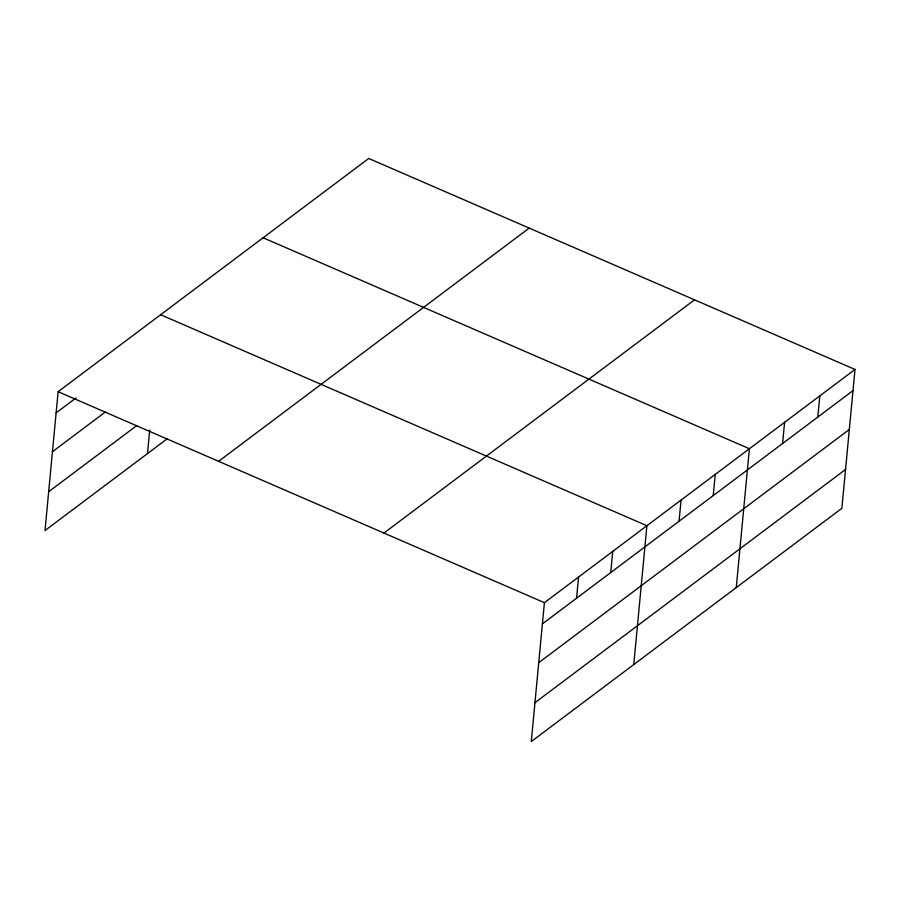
<?xml version="1.0" encoding="UTF-8"?>
<svg xmlns="http://www.w3.org/2000/svg" width="900" height="900" viewBox="0 0 900 900"><rect width="100%" height="100%" fill="white"/><g stroke="black" fill="none" stroke-linecap="round" stroke-linejoin="round"><path stroke-width="1.35" d="M855 369.45L544.41 602.674L531.281 741.533L841.871 508.298L855 369.45L368.719 158.468L58.129 391.702L45 530.55L167.333 438.694M147.499 453.589L149.726 430.009M576.562 598.207L578.576 577.012M610.729 572.558L612.731 551.363M633.78 664.56L646.898 525.712L160.627 314.73M679.061 521.246L681.064 500.051M713.227 495.585L715.23 474.401M736.268 587.599L749.396 448.74L263.115 237.769M782.595 443.498L784.597 422.314M817.796 417.071L819.799 395.876M56.126 412.886L75.96 397.991M52.447 451.721L105.356 411.998M48.667 491.726L136.834 425.52M218.599 461.317L529.189 228.094M383.929 533.048L694.53 299.824M542.408 623.869L852.998 390.634M538.729 662.692L849.33 429.469M534.949 702.697L845.55 469.474M58.129 391.702L544.41 602.674"/></g></svg>
